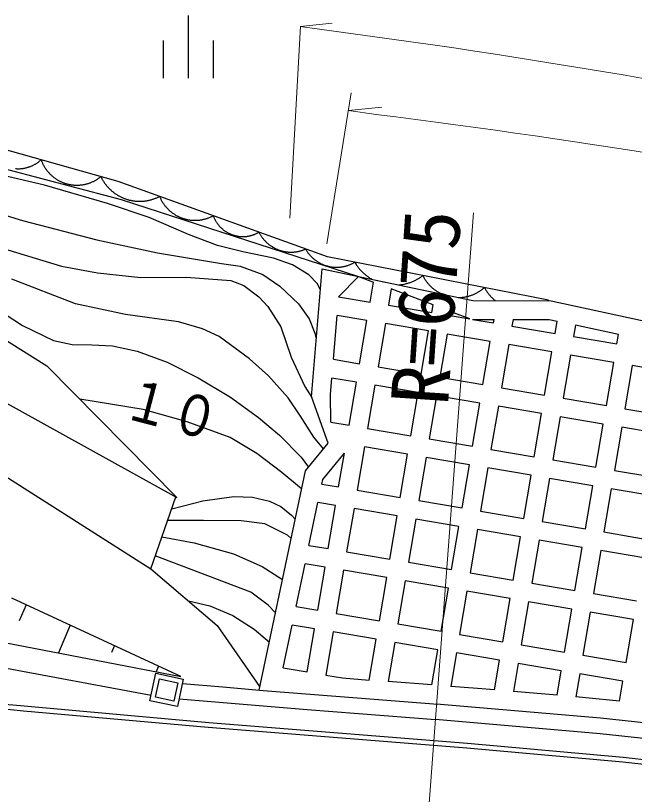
# Model space of a CAD drawing. Units: millimetres, scale not verified. Extents: x 40000 to 680000, y 20000 to 380000.
# Drawn here: x 514935 to 534713, y 274342 to 299249 of the extents above; entities that cross this region are included whole.
import ezdxf
from ezdxf.enums import TextEntityAlignment as Align

# ---------------------------------------------------------------- set-up
doc = ezdxf.new("R2010")
doc.units = ezdxf.units.MM
doc.header["$LTSCALE"] = 1000
doc.layers.add('M-BGD', color=7, linetype='Continuous', lineweight=25)
doc.layers.add('M-STR-HTXT', color=7, linetype='Continuous', lineweight=13)
doc.styles.add('ＭＳ ゴシック', font='')
doc.styles.get('ＭＳ ゴシック').set_extended_font_data('MS Gothic')

msp = doc.modelspace()

# ---------------------------------------------------------------- linework, layer by layer
at = {"layer": 'M-BGD'}
for p, q in [((520449, 299249), (520449, 297249)), ((519649, 298449), (519649, 297249)), ((521249, 298449), (521249, 297249)), ((518211, 293943), (511059, 295961)), ((511770, 295085), (518305, 293370)), ((515857, 293822), (513732, 294317)), ((524906, 291532), (518211, 293943)), ((517874, 293241), (515857, 293822)), ((512868, 293392), (515152, 292695)), ((519199, 292791), (517874, 293241)), ((518305, 293370), (525898, 290906)), ((515152, 292695), (517537, 292080)), ((520458, 292251), (519199, 292791)), ((521392, 291892), (520458, 292251)), ((517537, 292080), (519472, 291657)), ((514281, 291873), (516404, 291233)), ((522193, 291693), (521392, 291892)), ((523174, 291492), (522193, 291693)), ((519472, 291657), (521512, 291324)), ((523789, 291276), (523174, 291492)), ((531966, 290149), (524906, 291532)), ((516404, 291233), (517550, 291018)), ((521512, 291324), (522109, 291238)), ((522109, 291238), (522836, 290970)), ((524312, 290958), (523789, 291276)), ((517550, 291018), (518943, 290873)), ((522836, 290970), (523378, 290592)), ((524588, 290674), (524312, 290958)), ((524393, 287053), (524729, 291153)), ((524729, 291153), (529553, 290132)), ((524729, 291153), (525898, 290906)), ((516855, 290035), (514811, 290824)), ((518943, 290873), (520382, 290879)), ((520382, 290879), (521816, 290777)), ((521816, 290777), (522228, 290620)), ((524674, 290484), (524588, 290674)), ((525258, 290259), (525898, 290906)), ((525898, 290906), (529553, 290132)), ((525898, 290906), (526372, 290724)), ((526264, 290089), (526372, 290724)), ((522228, 290620), (522710, 290256)), ((523378, 290592), (523973, 290035)), ((526943, 290506), (526855, 289988)), ((528277, 289996), (526943, 290506)), ((522710, 290256), (523002, 289950)), ((525258, 290259), (526264, 290089)), ((512919, 289945), (515933, 288043)), ((518447, 289692), (516855, 290035)), ((523002, 289950), (523412, 289296)), ((523973, 290035), (524315, 289546)), ((526855, 289988), (528236, 289754)), ((528236, 289754), (528277, 289996)), ((529553, 290132), (532056, 290129)), ((529553, 290132), (532056, 290129)), ((532056, 290129), (542309, 287903)), ((532056, 290129), (542309, 287903)), ((514272, 289910), (515160, 289335)), ((520145, 289460), (518447, 289692)), ((528848, 289777), (528827, 289653)), ((529448, 289548), (528848, 289777)), ((520914, 289229), (520145, 289460)), ((524315, 289546), (524502, 289089)), ((525094, 288259), (525209, 289659)), ((526163, 289497), (525209, 289659)), ((525929, 288117), (526163, 289497)), ((528827, 289653), (529448, 289548)), ((529542, 289532), (530226, 289531)), ((529542, 289532), (530207, 289419)), ((530207, 289419), (530226, 289531)), ((530835, 289530), (530799, 289319)), ((530835, 289530), (531991, 289529)), ((531991, 289529), (532245, 289474)), ((532179, 289084), (532245, 289474)), ((515160, 289335), (516148, 288854)), ((521437, 288983), (520914, 289229)), ((523412, 289296), (523746, 288326)), ((526755, 289397), (526521, 288016)), ((528135, 289162), (526755, 289397)), ((530799, 289319), (532179, 289084)), ((532832, 289346), (532771, 288984)), ((534202, 289049), (532832, 289346)), ((522409, 288276), (521437, 288983)), ((524502, 289089), (524547, 288930)), ((527901, 287782), (528135, 289162)), ((528727, 289062), (528492, 287682)), ((530107, 288827), (528727, 289062)), ((532771, 288984), (534151, 288749)), ((534151, 288749), (534202, 289049)), ((516148, 288854), (516739, 288734)), ((516739, 288734), (517373, 288724)), ((517373, 288724), (518037, 288691)), ((518037, 288691), (518822, 288518)), ((529873, 287447), (530107, 288827)), ((530699, 288727), (530464, 287347)), ((532079, 288493), (530699, 288727)), ((518822, 288518), (519778, 288160)), ((531844, 287112), (532079, 288493)), ((523019, 287723), (522409, 288276)), ((523746, 288326), (524178, 287385)), ((525094, 288259), (525929, 288117)), ((532670, 288392), (532436, 287012)), ((534051, 288158), (532670, 288392)), ((515933, 288043), (520088, 283840)), ((519778, 288160), (520768, 287664)), ((526521, 288016), (527901, 287782)), ((533816, 286778), (534051, 288158)), ((534642, 288057), (534408, 286677)), ((536022, 287823), (534642, 288057)), ((523647, 287021), (523019, 287723)), ((528492, 287682), (529873, 287447)), ((520768, 287664), (521799, 287050)), ((525001, 287134), (525044, 287658)), ((525829, 287525), (525044, 287658)), ((525594, 286145), (525829, 287525)), ((524178, 287385), (524398, 287037)), ((526420, 287425), (526186, 286045)), ((527800, 287190), (526420, 287425)), ((527566, 285810), (527800, 287190)), ((530464, 287347), (531844, 287112)), ((514134, 287130), (520088, 283840)), ((519011, 286651), (516986, 286977)), ((521799, 287050), (522700, 286391)), ((524041, 286438), (523647, 287021)), ((524398, 287037), (524393, 287053)), ((524928, 285576), (524398, 287037)), ((525007, 286245), (525001, 287134)), ((528392, 287090), (528158, 285710)), ((529772, 286856), (528392, 287090)), ((532436, 287012), (533816, 286778)), ((529538, 285475), (529772, 286856)), ((530364, 286755), (530129, 285375)), ((531744, 286521), (530364, 286755)), ((520416, 286254), (519011, 286651)), ((524472, 285762), (524041, 286438)), ((531510, 285141), (531744, 286521)), ((534408, 286677), (535788, 286443)), ((521793, 285758), (520416, 286254)), ((522700, 286391), (523375, 285834)), ((525007, 286245), (525594, 286145)), ((532336, 286420), (532101, 285040)), ((533716, 286186), (532336, 286420)), ((526186, 286045), (527566, 285810)), ((533481, 284806), (533716, 286186)), ((534307, 286086), (534073, 284705)), ((535688, 285851), (534307, 286086)), ((522649, 285246), (521793, 285758)), ((523375, 285834), (524062, 285128)), ((524781, 285396), (524472, 285762)), ((528158, 285710), (529538, 285475)), ((524198, 284685), (524928, 285576)), ((526085, 285453), (525851, 284073)), ((527466, 285219), (526085, 285453)), ((523447, 284634), (522649, 285246)), ((524755, 284418), (525444, 285259)), ((525260, 284173), (525444, 285259)), ((527231, 283838), (527466, 285219)), ((530129, 285375), (531510, 285141)), ((524062, 285128), (524297, 284805)), ((528057, 285118), (527823, 283738)), ((529437, 284884), (528057, 285118)), ((532101, 285040), (533481, 284806)), ((514004, 284906), (519254, 281554)), ((529203, 283504), (529437, 284884)), ((530029, 284783), (529795, 283403)), ((531409, 284549), (530029, 284783)), ((534073, 284705), (535453, 284471)), ((522725, 277676), (524198, 284685)), ((524077, 284109), (523447, 284634)), ((531175, 283169), (531409, 284549)), ((532001, 284449), (531766, 283068)), ((533381, 284214), (532001, 284449)), ((524723, 284264), (524755, 284418)), ((524723, 284264), (525260, 284173)), ((533147, 282834), (533381, 284214)), ((525851, 284073), (527231, 283838)), ((533973, 284114), (533738, 282734)), ((535353, 283880), (533973, 284114)), ((519254, 281554), (520061, 283854)), ((519927, 283472), (520918, 283731)), ((520918, 283731), (521910, 283871)), ((521910, 283871), (522505, 283846)), ((522505, 283846), (523047, 283724)), ((523047, 283724), (523408, 283553)), ((527823, 283738), (529203, 283504)), ((523408, 283553), (523748, 283273)), ((524311, 282306), (524599, 283677)), ((525159, 283582), (524599, 283677)), ((524925, 282201), (525159, 283582)), ((525751, 283481), (525516, 282101)), ((527131, 283247), (525751, 283481)), ((523748, 283273), (523875, 283147)), ((526897, 281867), (527131, 283247)), ((529795, 283403), (531175, 283169)), ((520945, 283099), (519797, 283101)), ((522145, 283086), (520945, 283099)), ((522904, 282991), (522145, 283086)), ((523621, 282629), (522904, 282991)), ((527722, 283146), (527488, 281766)), ((529103, 282912), (527722, 283146)), ((531766, 283068), (533147, 282834)), ((528868, 281532), (529103, 282912)), ((529694, 282812), (529460, 281431)), ((531074, 282577), (529694, 282812)), ((533738, 282734), (535118, 282499)), ((519614, 282578), (520639, 282392)), ((523745, 282529), (523621, 282629)), ((530840, 281197), (531074, 282577)), ((531666, 282477), (531432, 281097)), ((533046, 282243), (531666, 282477)), ((520639, 282392), (521901, 282039)), ((524311, 282306), (524925, 282201)), ((532812, 280862), (533046, 282243)), ((522451, 280810), (519394, 281974)), ((521901, 282039), (522813, 281631)), ((525516, 282101), (526897, 281867)), ((533638, 282142), (533403, 280762)), ((535018, 281908), (533638, 282142)), ((523900, 280347), (524188, 281718)), ((524824, 281610), (524188, 281718)), ((527488, 281766), (528868, 281532)), ((519254, 281554), (521376, 279747)), ((522813, 281631), (523469, 281214)), ((524590, 280230), (524824, 281610)), ((525416, 281509), (525182, 280129)), ((526796, 281275), (525416, 281509)), ((526562, 279895), (526796, 281275)), ((529460, 281431), (530840, 281197)), ((504741, 281090), (520213, 278118)), ((527388, 281175), (527153, 279794)), ((528768, 280940), (527388, 281175)), ((531432, 281097), (532812, 280862)), ((523007, 280399), (522451, 280810)), ((528534, 279560), (528768, 280940)), ((529359, 280840), (529125, 279460)), ((530740, 280606), (529359, 280840)), ((533403, 280762), (534784, 280528)), ((520213, 278118), (514816, 280618)), ((520459, 280528), (521146, 280375)), ((530505, 279225), (530740, 280606)), ((531331, 280505), (531097, 279125)), ((532711, 280271), (531331, 280505)), ((515270, 280407), (515054, 279897)), ((521146, 280375), (521881, 280062)), ((523245, 280149), (523007, 280399)), ((523900, 280347), (524590, 280230)), ((532477, 278891), (532711, 280271)), ((521881, 280062), (522560, 279625)), ((525182, 280129), (526562, 279895)), ((533303, 280170), (533069, 278790)), ((534683, 279936), (533303, 280170)), ((516683, 279753), (516307, 278868)), ((521376, 279747), (522730, 277794)), ((523488, 278388), (523776, 279759)), ((524490, 279638), (523776, 279759)), ((527153, 279794), (528534, 279560)), ((534449, 278556), (534683, 279936)), ((507651, 279679), (519266, 277511)), ((522560, 279625), (523049, 279215)), ((524255, 278258), (524490, 279638)), ((525081, 279538), (524847, 278157)), ((526461, 279303), (525081, 279538)), ((526240, 277998), (526461, 279303)), ((529125, 279460), (530505, 279225)), ((518095, 279099), (518002, 278880)), ((527053, 279203), (526840, 277952)), ((528433, 278969), (527053, 279203)), ((528242, 277845), (528433, 278969)), ((531097, 279125), (532477, 278891)), ((529025, 278868), (528843, 277798)), ((530405, 278634), (529025, 278868)), ((533069, 278790), (534449, 278556)), ((530244, 277685), (530405, 278634)), ((530996, 278533), (530844, 277633)), ((532377, 278299), (530996, 278533)), ((519497, 278421), (519427, 278257)), ((523488, 278388), (524255, 278258)), ((532243, 277511), (532377, 278299)), ((519229, 277336), (519415, 278216)), ((519407, 277451), (519531, 278038)), ((519415, 278216), (520296, 278029)), ((519531, 278038), (520118, 277914)), ((520296, 278029), (520109, 277149)), ((524847, 278157), (525381, 278067)), ((525381, 278067), (526240, 277998)), ((532968, 278199), (532843, 277458)), ((534348, 277964), (532968, 278199)), ((520118, 277914), (519993, 277327)), ((522730, 277794), (522749, 277790)), ((528242, 277845), (526840, 277952)), ((529701, 277733), (528843, 277798)), ((530244, 277685), (529701, 277733)), ((534239, 277322), (534348, 277964)), ((532243, 277511), (530844, 277633)), ((513607, 277323), (515204, 277170)), ((520109, 277149), (519229, 277336)), ((519993, 277327), (519407, 277451)), ((533158, 277431), (532843, 277458)), ((534239, 277322), (533158, 277431)), ((513592, 277173), (515190, 277020)), ((515190, 277020), (521095, 276488)), ((515204, 277170), (521108, 276638)), ((521095, 276488), (529362, 275828)), ((521108, 276638), (529375, 275978)), ((529375, 275978), (534358, 275530)), ((529362, 275828), (534343, 275381)), ((534358, 275530), (538469, 275079)), ((534343, 275381), (538451, 274931))]:
    msp.add_line(p, q, dxfattribs=at)
for points in [[(514934, 294355), (514953, 294354), (514972, 294353), (514991, 294352), (515010, 294352), (515029, 294351), (515048, 294352), (515067, 294352), (515086, 294353), (515104, 294355), (515123, 294356), (515142, 294358), (515161, 294361), (515179, 294363), (515198, 294366), (515217, 294369), (515235, 294373), (515254, 294377), (515272, 294381), (515291, 294386), (515309, 294391), (515327, 294396), (515345, 294401), (515363, 294407), (515381, 294414), (515399, 294420), (515416, 294427), (515434, 294434), (515451, 294441), (515468, 294449), (515485, 294457), (515502, 294465), (515519, 294474), (515536, 294483), (515552, 294492), (515569, 294502), (515585, 294512), (515601, 294522), (515617, 294532), (515632, 294543), (515648, 294554), (515663, 294565), (515678, 294576), (515693, 294588), (515707, 294600), (515722, 294612), (515736, 294624), (515750, 294637)], [(515750, 294637), (515758, 294617), (515765, 294597), (515773, 294577), (515781, 294557), (515790, 294537), (515799, 294518), (515809, 294498), (515818, 294479), (515828, 294460), (515839, 294441), (515850, 294423), (515861, 294404), (515872, 294386), (515884, 294368), (515896, 294350), (515908, 294333), (515921, 294315), (515934, 294298), (515947, 294281), (515961, 294264), (515975, 294248), (515989, 294232), (516003, 294216), (516018, 294200), (516033, 294185), (516048, 294170), (516064, 294155), (516080, 294140), (516096, 294126), (516112, 294112), (516128, 294098), (516145, 294085), (516162, 294072), (516180, 294059), (516197, 294046), (516215, 294034), (516233, 294022), (516251, 294010), (516269, 293999), (516288, 293988), (516306, 293978), (516325, 293967), (516344, 293957), (516364, 293948), (516383, 293939), (516403, 293930), (516422, 293921), (516442, 293913), (516462, 293905), (516483, 293898), (516503, 293891), (516523, 293884), (516544, 293877), (516565, 293871), (516585, 293866), (516606, 293860), (516627, 293856), (516648, 293851), (516669, 293847), (516690, 293843), (516712, 293840), (516733, 293837), (516754, 293834), (516776, 293832), (516797, 293830), (516819, 293828), (516840, 293827), (516862, 293826), (516883, 293826), (516905, 293826), (516926, 293826), (516948, 293827), (516969, 293828), (516991, 293830), (517012, 293832), (517033, 293834), (517055, 293837), (517076, 293840), (517097, 293843), (517118, 293847), (517140, 293851), (517161, 293856), (517181, 293861), (517202, 293866), (517223, 293872), (517244, 293878), (517264, 293884), (517285, 293891), (517305, 293898), (517325, 293905), (517345, 293913), (517365, 293921), (517385, 293930), (517404, 293939), (517424, 293948), (517443, 293958), (517462, 293968), (517481, 293978), (517500, 293989), (517518, 294000), (517537, 294011), (517555, 294022), (517573, 294034), (517590, 294046), (517608, 294059), (517625, 294072), (517642, 294085), (517659, 294098)], [(517659, 294099), (517670, 294077), (517681, 294055), (517692, 294033), (517704, 294012), (517716, 293991), (517728, 293970), (517741, 293950), (517754, 293929), (517768, 293909), (517782, 293889), (517796, 293869), (517810, 293850), (517825, 293831), (517841, 293812), (517856, 293793), (517872, 293775), (517889, 293757), (517905, 293739), (517922, 293721), (517939, 293704), (517957, 293687), (517974, 293671), (517993, 293654), (518011, 293638), (518030, 293623), (518049, 293608), (518068, 293593), (518087, 293578), (518107, 293564), (518127, 293550), (518147, 293536), (518167, 293523), (518188, 293510), (518209, 293498), (518230, 293486), (518251, 293474), (518273, 293463), (518295, 293452), (518317, 293441), (518339, 293431), (518361, 293421), (518383, 293412), (518406, 293403), (518429, 293394), (518452, 293386), (518475, 293378), (518498, 293371), (518521, 293364), (518545, 293358), (518568, 293351), (518592, 293346), (518615, 293341), (518639, 293336), (518663, 293331), (518687, 293327), (518711, 293324), (518735, 293320), (518760, 293318), (518784, 293315), (518808, 293313), (518832, 293312), (518857, 293311), (518881, 293310), (518905, 293310), (518929, 293310), (518954, 293311), (518978, 293312), (519002, 293314), (519027, 293316), (519051, 293318), (519075, 293321), (519099, 293324), (519123, 293328), (519147, 293332), (519171, 293337), (519195, 293342), (519218, 293347), (519242, 293353), (519266, 293359), (519289, 293366), (519312, 293373), (519335, 293380), (519358, 293388), (519381, 293396), (519404, 293405), (519427, 293414), (519449, 293424), (519471, 293433), (519493, 293444), (519515, 293454), (519537, 293465)], [(519537, 293466), (519545, 293446), (519554, 293426), (519563, 293406), (519572, 293387), (519582, 293367), (519592, 293348), (519602, 293329), (519613, 293310), (519624, 293292), (519635, 293273), (519647, 293255), (519659, 293237), (519671, 293219), (519684, 293202), (519697, 293184), (519710, 293167), (519724, 293150), (519738, 293134), (519752, 293117), (519766, 293101), (519781, 293085), (519796, 293070), (519811, 293055), (519827, 293039), (519842, 293025), (519859, 293010), (519875, 292996), (519891, 292982), (519908, 292968), (519925, 292955), (519943, 292942), (519960, 292929), (519978, 292917), (519996, 292905), (520014, 292893), (520032, 292882), (520051, 292870), (520070, 292860), (520088, 292849), (520108, 292839), (520127, 292829), (520146, 292820), (520166, 292811), (520186, 292802), (520206, 292794), (520226, 292786), (520246, 292778), (520266, 292771), (520287, 292764), (520307, 292757), (520328, 292751), (520349, 292745), (520370, 292739), (520391, 292734), (520412, 292729), (520433, 292725), (520455, 292721), (520476, 292717), (520497, 292714), (520519, 292711), (520540, 292709), (520562, 292707), (520583, 292705), (520605, 292704), (520626, 292703), (520648, 292702), (520670, 292702), (520691, 292702), (520713, 292702), (520735, 292703), (520756, 292705), (520778, 292706), (520799, 292708), (520821, 292711), (520842, 292714), (520864, 292717), (520885, 292721), (520906, 292725), (520927, 292729), (520949, 292734), (520970, 292739), (520991, 292744), (521011, 292750), (521032, 292756), (521053, 292763), (521073, 292770), (521094, 292777), (521114, 292785), (521134, 292793), (521154, 292801), (521174, 292810), (521193, 292819), (521213, 292828), (521232, 292838), (521251, 292848)], [(521251, 292848), (521258, 292831), (521264, 292815), (521271, 292798), (521278, 292782), (521285, 292765), (521293, 292749), (521301, 292733), (521309, 292717), (521318, 292701), (521327, 292686), (521336, 292670), (521345, 292655), (521355, 292640), (521365, 292625), (521375, 292610), (521385, 292596), (521396, 292581), (521407, 292567), (521418, 292553), (521429, 292539), (521441, 292526), (521453, 292512), (521465, 292499), (521477, 292486), (521490, 292474), (521503, 292461), (521516, 292449), (521529, 292437), (521543, 292425), (521556, 292413), (521570, 292402), (521584, 292391), (521598, 292380), (521613, 292370), (521628, 292359), (521642, 292349), (521657, 292340), (521673, 292330), (521688, 292321), (521703, 292312), (521719, 292303), (521735, 292295), (521751, 292287), (521767, 292279), (521783, 292271), (521800, 292264), (521816, 292257), (521833, 292251), (521849, 292244), (521866, 292238), (521883, 292232), (521900, 292227), (521917, 292222), (521935, 292217), (521952, 292212), (521969, 292208), (521987, 292204), (522004, 292201), (522022, 292197), (522040, 292194), (522057, 292192), (522075, 292189), (522093, 292187), (522111, 292185), (522129, 292184), (522146, 292183), (522164, 292182), (522182, 292182), (522200, 292182), (522218, 292182), (522236, 292182), (522254, 292183), (522272, 292184), (522290, 292186), (522307, 292187), (522325, 292189), (522343, 292192), (522361, 292195), (522378, 292198), (522396, 292201), (522413, 292205), (522431, 292209), (522448, 292213), (522466, 292217), (522483, 292222), (522500, 292228), (522517, 292233), (522534, 292239), (522551, 292245), (522567, 292251), (522584, 292258), (522601, 292265), (522617, 292272), (522633, 292280), (522649, 292288), (522665, 292296), (522681, 292304), (522697, 292313), (522712, 292322)], [(522712, 292322), (522721, 292303), (522731, 292285), (522741, 292268), (522751, 292250), (522761, 292232), (522772, 292215), (522783, 292198), (522795, 292181), (522806, 292164), (522818, 292148), (522831, 292132), (522843, 292116), (522856, 292100), (522869, 292084), (522883, 292069), (522896, 292054), (522910, 292039), (522924, 292024), (522939, 292010), (522954, 291996), (522969, 291982), (522984, 291968), (522999, 291955), (523015, 291942), (523031, 291929), (523047, 291917), (523063, 291905), (523080, 291893), (523097, 291881), (523114, 291870), (523131, 291859), (523148, 291848), (523166, 291838), (523184, 291828), (523202, 291818), (523220, 291809), (523238, 291800), (523256, 291791), (523275, 291783), (523294, 291775), (523312, 291767), (523331, 291759), (523351, 291752), (523370, 291746), (523389, 291739), (523409, 291733), (523428, 291727), (523448, 291722), (523468, 291717), (523487, 291712), (523507, 291708), (523527, 291704), (523547, 291701), (523568, 291697), (523588, 291695), (523608, 291692), (523628, 291690), (523649, 291688), (523669, 291687), (523689, 291686), (523710, 291685), (523730, 291685), (523750, 291685), (523771, 291685), (523791, 291686), (523812, 291687), (523832, 291688), (523852, 291690), (523872, 291692), (523893, 291695), (523913, 291698), (523933, 291701), (523953, 291705), (523973, 291709), (523993, 291713), (524013, 291718), (524033, 291723), (524052, 291728), (524072, 291734), (524091, 291740), (524111, 291747), (524130, 291753), (524149, 291761), (524168, 291768), (524187, 291776), (524205, 291784)], [(524205, 291784), (524215, 291767), (524225, 291749), (524235, 291732), (524246, 291715), (524257, 291699), (524268, 291682), (524280, 291666), (524291, 291650), (524303, 291634), (524316, 291619), (524329, 291603), (524341, 291588), (524355, 291573), (524368, 291558), (524382, 291544), (524396, 291530), (524410, 291516), (524424, 291502), (524439, 291488), (524454, 291475), (524469, 291462), (524485, 291450), (524500, 291437), (524516, 291425), (524532, 291413), (524548, 291402), (524565, 291391), (524581, 291380), (524598, 291369), (524615, 291359), (524632, 291348), (524650, 291339), (524667, 291329), (524685, 291320), (524703, 291311), (524721, 291303), (524739, 291295), (524757, 291287), (524776, 291279), (524795, 291272), (524813, 291265), (524832, 291259), (524851, 291252), (524870, 291247), (524889, 291241), (524908, 291236), (524928, 291231), (524947, 291227), (524967, 291222), (524986, 291219), (525006, 291215), (525026, 291212), (525045, 291209), (525065, 291207), (525085, 291205), (525105, 291203), (525125, 291202), (525145, 291201), (525164, 291200), (525184, 291200), (525204, 291200), (525224, 291200), (525244, 291201), (525264, 291202), (525284, 291204), (525304, 291205), (525324, 291208), (525343, 291210), (525363, 291213), (525383, 291216), (525402, 291220), (525422, 291224), (525441, 291228), (525461, 291233), (525480, 291238), (525499, 291243), (525518, 291248), (525537, 291254), (525556, 291261), (525575, 291267), (525594, 291274), (525612, 291282), (525631, 291289), (525649, 291297), (525667, 291306), (525685, 291314), (525703, 291323), (525721, 291332), (525738, 291342), (525755, 291352), (525773, 291362)], [(525773, 291362), (525787, 291339), (525801, 291316), (525816, 291293), (525831, 291270), (525847, 291247), (525863, 291225), (525879, 291204), (525896, 291182), (525913, 291161), (525931, 291140), (525949, 291119), (525968, 291099), (525986, 291079), (526006, 291060), (526025, 291041), (526045, 291022), (526065, 291004), (526086, 290986), (526107, 290968), (526128, 290951), (526149, 290934), (526171, 290917), (526193, 290901), (526216, 290886), (526238, 290870), (526261, 290856), (526285, 290841), (526308, 290827), (526332, 290814)], [(527180, 290634), (527207, 290637), (527234, 290640), (527261, 290644), (527287, 290648), (527314, 290653), (527341, 290658), (527367, 290663), (527393, 290669), (527420, 290676), (527446, 290683), (527472, 290690), (527497, 290698), (527523, 290707), (527549, 290716), (527574, 290725), (527599, 290735), (527624, 290745), (527649, 290756), (527673, 290767), (527698, 290779), (527722, 290791), (527746, 290804), (527770, 290817), (527793, 290830), (527816, 290844), (527839, 290858), (527862, 290873), (527884, 290888), (527906, 290904), (527928, 290920), (527950, 290936)], [(527949, 290936), (527960, 290915), (527971, 290894), (527982, 290874), (527994, 290854), (528005, 290834), (528018, 290815), (528030, 290795), (528043, 290776), (528057, 290757), (528070, 290738), (528084, 290720), (528099, 290702), (528114, 290684), (528129, 290666), (528144, 290649), (528160, 290632), (528176, 290615), (528192, 290599), (528208, 290583), (528225, 290567), (528242, 290551), (528260, 290536), (528278, 290521), (528296, 290507), (528314, 290492), (528332, 290478), (528351, 290465), (528370, 290452), (528389, 290439), (528409, 290426), (528429, 290414), (528449, 290402), (528469, 290391), (528489, 290380), (528510, 290369), (528530, 290359), (528551, 290349), (528572, 290340)], [(529077, 290233), (529100, 290233), (529123, 290233), (529146, 290234), (529169, 290236), (529192, 290238), (529215, 290240), (529238, 290242), (529260, 290245), (529283, 290249), (529306, 290253), (529328, 290257), (529351, 290262), (529373, 290267), (529395, 290273), (529418, 290278), (529440, 290285), (529462, 290292), (529483, 290299), (529505, 290306), (529527, 290314), (529548, 290322), (529569, 290331), (529590, 290340), (529611, 290350), (529632, 290360), (529653, 290370), (529673, 290380), (529693, 290391), (529713, 290403), (529733, 290414), (529752, 290426), (529772, 290439), (529791, 290452), (529810, 290465), (529828, 290478), (529847, 290492), (529865, 290506), (529883, 290520), (529900, 290535), (529918, 290550)], [(529917, 290550), (529929, 290528), (529942, 290507), (529955, 290485), (529968, 290464), (529981, 290443), (529995, 290422), (530010, 290402), (530024, 290382), (530039, 290362), (530055, 290342), (530071, 290323), (530087, 290304), (530103, 290285), (530120, 290267), (530138, 290248), (530155, 290231), (530173, 290213), (530191, 290196), (530210, 290179), (530229, 290163), (530248, 290147), (530267, 290131)], [(531941, 290129), (531953, 290139), (531966, 290149)], [(531966, 290150), (531972, 290139), (531977, 290129)], [(520266, 277890), (521559, 277778), (522852, 277670)], [(522852, 277670), (525851, 277427), (528435, 277226)], [(520162, 277397), (524256, 277053), (528353, 276733)], [(559622, 272778), (554463, 273812), (549282, 274730), (544081, 275531), (538864, 276216), (533633, 276783), (528391, 277232)], [(559208, 272355), (554128, 273366), (549027, 274265), (543907, 275051), (538771, 275723), (533622, 276281), (528353, 276733)]]:
    msp.add_lwpolyline(points, dxfattribs=at)
at = {"layer": 'M-STR-HTXT'}
for p, q in [((523701, 292771), (524046, 298898)), ((524029, 298899), (525054, 299011)), ((524029, 298899), (528420, 298295)), ((524887, 291945), (525663, 296777)), ((528073, 272994), (529566, 292938))]:
    msp.add_line(p, q, dxfattribs=at)
msp.add_lwpolyline([(526454, 296086), (525572, 296213), (526644, 296322)], dxfattribs=at)
for centre, radius, start, end in [((484768, 5630), 295903, 74.07541, 81.51677), ((493506, 32605), 265533, 74.0186, 82.87229)]:
    msp.add_arc(centre, radius, start, end, dxfattribs=at)

# ---------------------------------------------------------------- texts
at = {"layer": 'M-BGD', "style": 'ＭＳ ゴシック', "width": 0.85}
msp.add_text('１０', height=1320, rotation=345.353, dxfattribs=at).set_placement((518183, 286025), align=Align.BOTTOM_LEFT)
at = {"layer": 'M-STR-HTXT', "style": 'ＭＳ ゴシック'}
msp.add_text('R=675', height=1833, rotation=86.135, dxfattribs=at).set_placement((529303, 286709), align=Align.BOTTOM_LEFT)

doc.saveas('drawing.dxf')
